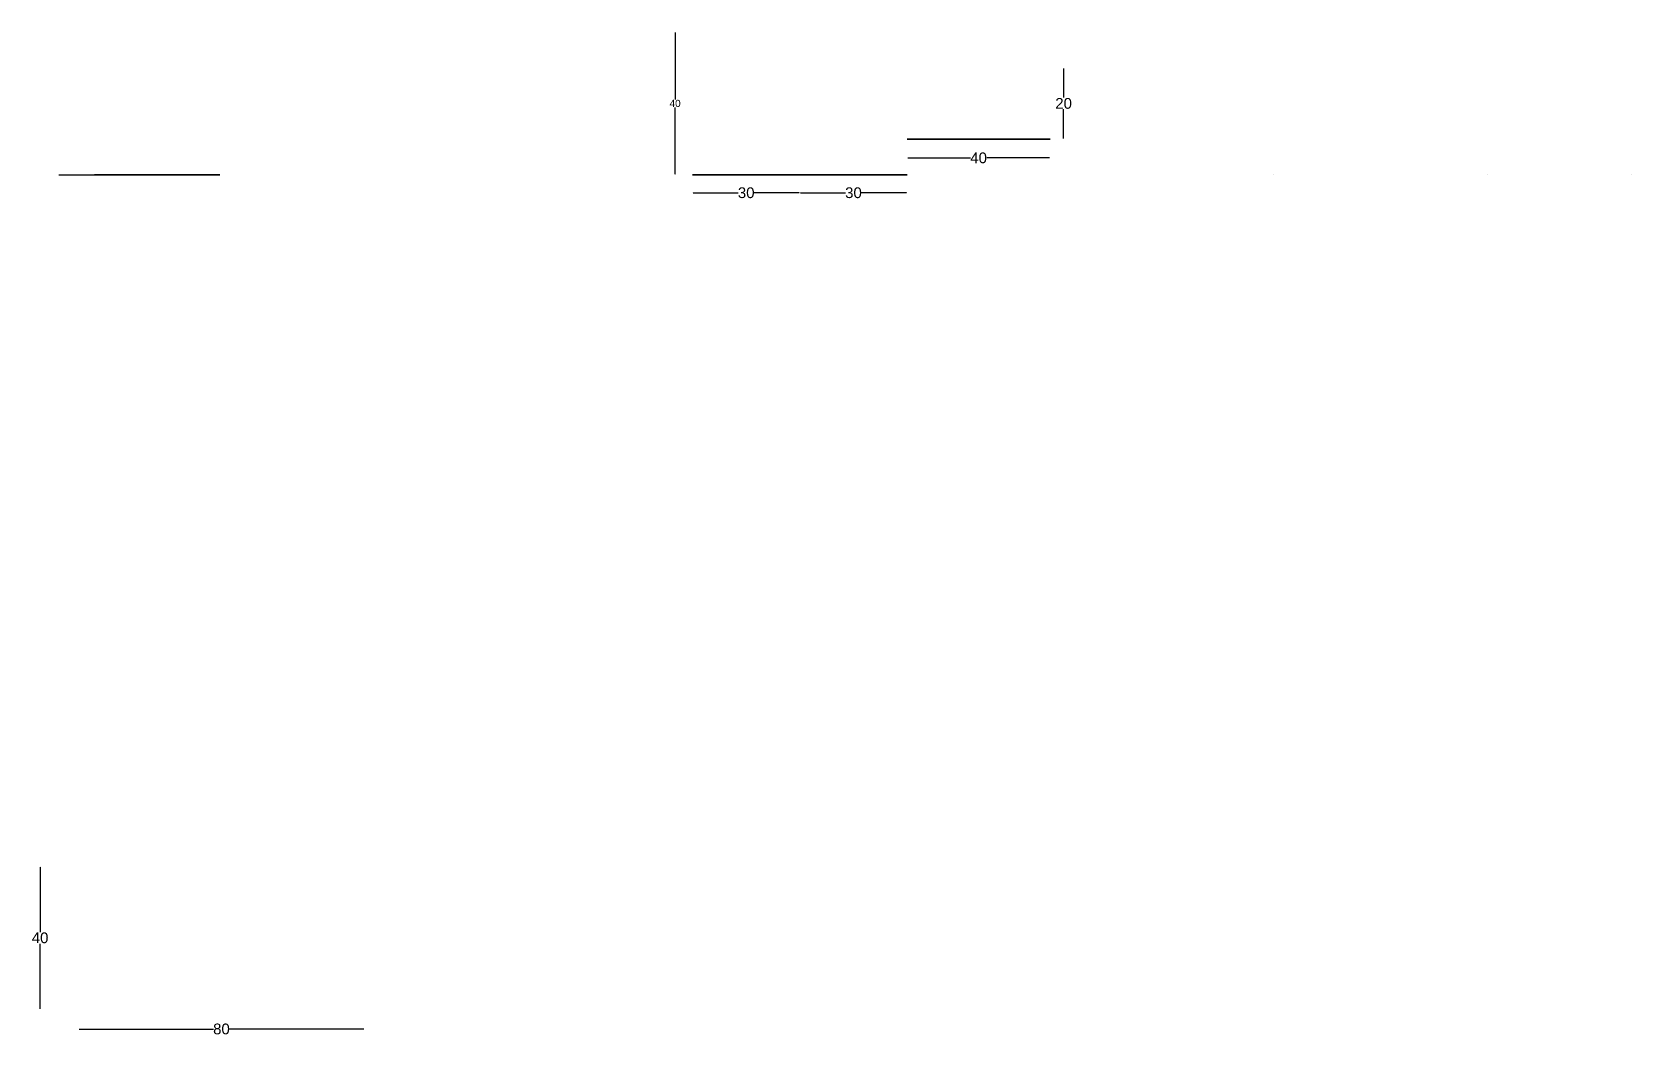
# Model space of a CAD drawing. Header units: millimetres. Extents: x 123 to 570, y -241 to 40.
import ezdxf

# ---------------------------------------------------------------- set-up
doc = ezdxf.new("R2010")
doc.units = ezdxf.units.MM
doc.header["$MEASUREMENT"] = 0
doc.styles.get("Standard").update_dxf_attribs({"font": 'arial.ttf'})
doc.dimstyles.get("Standard").update_dxf_attribs({"dimtxt": 3, "dimasz": 0.18, "dimexe": 0.18, "dimexo": 0.0625, "dimgap": 0.09, "dimtad": 0, "dimtih": 1, "dimtoh": 1, "dimdec": 0, "dimzin": 0, "dimdsep": 46, "dimtxsty": 'Standard', "dimcen": 0.09, "dimse1": 1, "dimse2": 1, "dimadec": 0, "dimazin": 0, "dimtfac": 1, "dimtdec": 0, "dimtofl": 0, "dimtmove": 0, "dimatfit": 3, "dimfxl": 1, "dimtolj": 1, "dimtzin": 0, "dimarcsym": 0})

# ---------------------------------------------------------------- blocks, each defined once
blk = doc.blocks.new('*D26')
at = {"color": 0, "lineweight": -2, "ltscale": 10, "transparency": 16777216}
for p, q in [((302.91, 39.82), (302.91, 21.11)), ((302.91, 0.18), (302.91, 18.89))]:
    blk.add_line(p, q, dxfattribs=at)
at = {"color": 0, "ltscale": 10, "transparency": 16777216}
for points in [[(302.88, 39.82), (302.94, 39.82), (302.91, 40)], [(302.88, 0.18), (302.94, 0.18), (302.91, 0)]]:
    blk.add_solid(points, dxfattribs=at)
at = {"layer": 'Defpoints', "color": 0, "ltscale": 10, "transparency": 16777216}
for p in [(307.79, 40), (307.79, 0), (302.91, 0)]:
    blk.add_point(p, dxfattribs=at)
at = {"color": 0, "ltscale": 10, "transparency": 16777216, "insert": (302.91, 20), "char_height": 2, "attachment_point": 5}
blk.add_mtext('\\A1;40', dxfattribs=at)
blk = doc.blocks.new('*D27')
at = {"color": 0, "lineweight": -2, "ltscale": 10, "transparency": 16777216}
for p, q in [((307.97, -5), (320.55, -5)), ((337.61, -5), (325.02, -5))]:
    blk.add_line(p, q, dxfattribs=at)
at = {"color": 0, "ltscale": 10, "transparency": 16777216}
for points in [[(307.97, -4.97), (307.97, -5.03), (307.79, -5)], [(337.61, -4.97), (337.61, -5.03), (337.79, -5)]]:
    blk.add_solid(points, dxfattribs=at)
at = {"layer": 'Defpoints', "color": 0, "ltscale": 10, "transparency": 16777216}
for p in [(307.79, 0), (337.79, 0, 14.27), (337.79, -5)]:
    blk.add_point(p, dxfattribs=at)
at = {"color": 0, "ltscale": 10, "transparency": 16777216, "insert": (322.79, -5), "char_height": 3, "attachment_point": 5}
blk.add_mtext('\\A1;30', dxfattribs=at)
blk = doc.blocks.new('*D28')
at = {"color": 0, "lineweight": -2, "ltscale": 10, "transparency": 16777216}
for p, q in [((337.97, -5), (350.55, -5)), ((367.61, -5), (355.02, -5))]:
    blk.add_line(p, q, dxfattribs=at)
at = {"color": 0, "ltscale": 10, "transparency": 16777216}
for points in [[(337.97, -4.97), (337.97, -5.03), (337.79, -5)], [(367.61, -4.97), (367.61, -5.03), (367.79, -5)]]:
    blk.add_solid(points, dxfattribs=at)
at = {"layer": 'Defpoints', "color": 0, "ltscale": 10, "transparency": 16777216}
for p in [(337.79, 0, 14.27), (367.79, 0, 14.27), (367.79, -5)]:
    blk.add_point(p, dxfattribs=at)
at = {"color": 0, "ltscale": 10, "transparency": 16777216, "insert": (352.79, -5), "char_height": 3, "attachment_point": 5}
blk.add_mtext('\\A1;30', dxfattribs=at)
blk = doc.blocks.new('*D29')
at = {"color": 0, "lineweight": -2, "ltscale": 10, "transparency": 16777216}
for p, q in [((367.97, 4.76), (385.49, 4.76)), ((407.61, 4.76), (390.08, 4.76))]:
    blk.add_line(p, q, dxfattribs=at)
at = {"color": 0, "ltscale": 10, "transparency": 16777216}
for points in [[(367.97, 4.79), (367.97, 4.73), (367.79, 4.76)], [(407.61, 4.79), (407.61, 4.73), (407.79, 4.76)]]:
    blk.add_solid(points, dxfattribs=at)
at = {"layer": 'Defpoints', "color": 0, "ltscale": 10, "transparency": 16777216}
for p in [(367.79, 10, 14.27), (407.79, 10, 14.27), (407.79, 4.76)]:
    blk.add_point(p, dxfattribs=at)
at = {"color": 0, "ltscale": 10, "transparency": 16777216, "insert": (387.79, 4.76), "char_height": 3, "attachment_point": 5}
blk.add_mtext('\\A1;40', dxfattribs=at)
blk = doc.blocks.new('*D32')
at = {"color": 0, "lineweight": -2, "ltscale": 10, "transparency": 16777216}
for p, q in [((411.56, 29.82), (411.56, 21.62)), ((411.56, 10.18), (411.56, 18.38))]:
    blk.add_line(p, q, dxfattribs=at)
at = {"color": 0, "ltscale": 10, "transparency": 16777216}
for points in [[(411.53, 29.82), (411.59, 29.82), (411.56, 30)], [(411.53, 10.18), (411.59, 10.18), (411.56, 10)]]:
    blk.add_solid(points, dxfattribs=at)
at = {"layer": 'Defpoints', "color": 0, "ltscale": 10, "transparency": 16777216}
for p in [(407.79, 30), (407.79, 10, 14.27), (411.56, 10)]:
    blk.add_point(p, dxfattribs=at)
at = {"color": 0, "ltscale": 10, "transparency": 16777216, "insert": (411.56, 20), "char_height": 3, "attachment_point": 5}
blk.add_mtext('\\A1;20', dxfattribs=at)
blk = doc.blocks.new('*D42')
at = {"color": 0, "lineweight": -2, "ltscale": 10, "transparency": 16777216}
for p, q in [((136.21, -238.98), (173.79, -238.98)), ((215.85, -238.98), (178.27, -238.98))]:
    blk.add_line(p, q, dxfattribs=at)
at = {"color": 0, "ltscale": 10, "transparency": 16777216}
for points in [[(136.21, -238.95), (136.21, -239.01), (136.03, -238.98)], [(215.85, -238.95), (215.85, -239.01), (216.03, -238.98)]]:
    blk.add_solid(points, dxfattribs=at)
at = {"layer": 'Defpoints', "color": 0, "ltscale": 10, "transparency": 16777216}
for p in [(136.03, -233.48), (216.03, -233.48), (216.03, -238.98)]:
    blk.add_point(p, dxfattribs=at)
at = {"color": 0, "ltscale": 10, "transparency": 16777216, "insert": (176.03, -238.98), "char_height": 3, "attachment_point": 5}
blk.add_mtext('\\A1;80', dxfattribs=at)
blk = doc.blocks.new('*D47')
at = {"color": 0, "lineweight": -2, "ltscale": 10, "transparency": 16777216}
for p, q in [((125.31, -193.66), (125.31, -211.86)), ((125.31, -233.3), (125.31, -215.11))]:
    blk.add_line(p, q, dxfattribs=at)
at = {"color": 0, "ltscale": 10, "transparency": 16777216}
for points in [[(125.28, -193.66), (125.34, -193.66), (125.31, -193.48)], [(125.28, -233.3), (125.34, -233.3), (125.31, -233.48)]]:
    blk.add_solid(points, dxfattribs=at)
at = {"layer": 'Defpoints', "color": 0, "ltscale": 10, "transparency": 16777216}
for p in [(136.03, -193.48, 1.95), (125.31, -233.48), (136.03, -233.48, 1.95)]:
    blk.add_point(p, dxfattribs=at)
at = {"color": 0, "ltscale": 10, "transparency": 16777216, "insert": (125.31, -213.48), "char_height": 3, "attachment_point": 5}
blk.add_mtext('\\A1;40', dxfattribs=at)

msp = doc.modelspace()

# ---------------------------------------------------------------- linework, layer by layer
at = {"extrusion": (0, -1, 0)}
for p, q in [((367.79, 10, 14.27), (407.79, 10, 14.27)), ((407.79, 10, 34.27), (367.79, 10, 34.27)), ((367.79, 10, 14.27), (407.79, 10, 14.27)), ((407.79, 10, 34.27), (367.79, 10, 34.27)), ((367.79, 10, 14.27), (407.79, 10, 14.27)), ((407.79, 10, 34.27), (367.79, 10, 34.27)), ((367.79, 10, 14.27), (407.79, 10, 14.27)), ((407.79, 10, 34.27), (367.79, 10, 34.27)), ((130.56, 0, 41.95), (130.56, 0, 13.95)), ((130.56, 0, 13.95), (130.56, 0, 41.95)), ((130.56, 0, 41.95), (140.56, 0, 41.95)), ((140.56, 0, 41.95), (140.56, 0, 13.95)), ((140.56, 0, 1.95), (175.56, 0, 1.95)), ((175.56, 0, 13.95), (140.56, 0, 13.95)), ((140.56, 0, 41.95), (140.56, 0, 13.95)), ((140.56, 0, 13.95), (175.56, 0, 13.95)), ((140.56, 0, 13.95), (175.56, 0, 13.95)), ((175.56, 0, 1.95), (175.56, 0, 13.95)), ((175.56, 0, 13.95), (175.56, 0, 1.95)), ((307.79, 0, 14.27), (367.79, 0, 14.27)), ((307.79, 0, 54.27), (307.79, 0, 14.27)), ((307.79, 0, 54.27), (337.79, 0, 74.27)), ((367.79, 0, 14.27), (307.79, 0, 14.27)), ((307.79, 0, 14.27), (307.79, 0, 54.27)), ((307.79, 0, 54.27), (337.79, 0, 74.27)), ((307.79, 0, 14.27), (307.79, 0, 54.27)), ((307.79, 0, 54.27), (337.79, 0, 74.27)), ((367.79, 0, 14.27), (307.79, 0, 14.27)), ((307.79, 0, 14.27), (307.79, 0, 54.27)), ((307.79, 0, 54.27), (337.79, 0, 74.27)), ((337.79, 0, 74.27), (367.79, 0, 54.27)), ((337.79, 0, 74.27), (367.79, 0, 54.27)), ((337.79, 0, 74.27), (367.79, 0, 54.27)), ((337.79, 0, 74.27), (367.79, 0, 54.27)), ((367.79, 0, 14.27), (367.79, 0, 54.27)), ((367.79, 0, 54.27), (367.79, 0, 14.27)), ((367.79, 0, 34.27), (367.79, 0, 54.27)), ((367.79, 0, 54.27), (367.79, 0, 14.27)), ((367.79, 0, 54.27), (367.79, 0, 14.27)), ((367.79, 0, 34.27), (367.79, 0, 54.27)), ((470.25, 0, 63.61), (470.25, 0, 23.61)), ((530.25, 0, 23.61), (530.25, 0, 63.61)), ((570.25, 0, 23.61), (570.25, 0, 43.61))]:
    msp.add_line(p, q, dxfattribs=at)
msp.add_lwpolyline([(307.79, 14.27), (307.79, 54.27)], dxfattribs=at)

# ---------------------------------------------------------------- dimensions: what is measured, and where the dimension line sits
at = {"ltscale": 10}
dim = msp.add_linear_dim(base=(302.91, 0), p1=(307.79, 40), p2=(307.79, 0), angle=90, dimstyle='Standard', override={"dimtxt": 2}, dxfattribs=at)
dim.commit()
dim.dimension.update_dxf_attribs({"geometry": '*D26', "text_midpoint": (302.91, 20)})
for base, p1, p2, picture, middle in [((411.56, 10), (407.79, 30), (407.79, 10, 14.27), '*D32', (411.56, 20)), ((125.31, -233.48), (136.03, -193.48, 1.95), (136.03, -233.48, 1.95), '*D47', (125.31, -213.48))]:
    dim = msp.add_linear_dim(base=base, p1=p1, p2=p2, angle=90, dimstyle='Standard', dxfattribs=at)
    dim.commit()
    dim.dimension.update_dxf_attribs({"geometry": picture, "text_midpoint": middle})
for base, p1, p2, picture, middle in [((407.79, 4.76), (367.79, 10, 14.27), (407.79, 10, 14.27), '*D29', (387.79, 4.76)), ((337.79, -5), (307.79, 0), (337.79, 0, 14.27), '*D27', (322.79, -5)), ((216.03, -238.98), (136.03, -233.48), (216.03, -233.48), '*D42', (176.03, -238.98))]:
    dim = msp.add_linear_dim(base=base, p1=p1, p2=p2, dimstyle='Standard', dxfattribs=at)
    dim.commit()
    dim.dimension.update_dxf_attribs({"geometry": picture, "text_midpoint": middle})
dim = msp.add_linear_dim(base=(367.79, -5), p1=(337.79, 0, 14.27), p2=(367.79, 0, 14.27), dimstyle='Standard', override={"dimtmove": 1}, dxfattribs=at)
dim.commit()
dim.dimension.update_dxf_attribs({"geometry": '*D28', "text_midpoint": (352.79, -5)})

doc.saveas('drawing.dxf')
